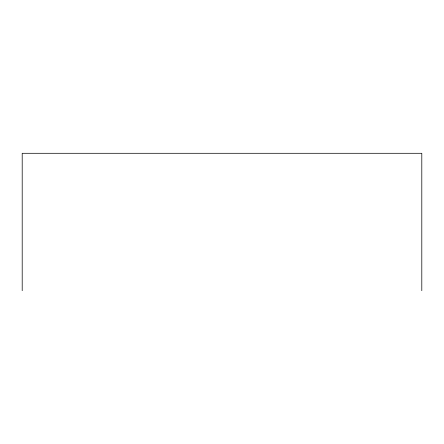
<?xml version="1.0" encoding="UTF-8"?>
<svg xmlns="http://www.w3.org/2000/svg" width="444" height="444" viewBox="0 0 444 444"><rect width="100%" height="100%" fill="white"/><g stroke="black" fill="none" stroke-linecap="round" stroke-linejoin="round"><path stroke-width="0.67" d="M421.8 290.703L421.8 153.297L22.2 153.297L22.2 290.703"/></g></svg>
